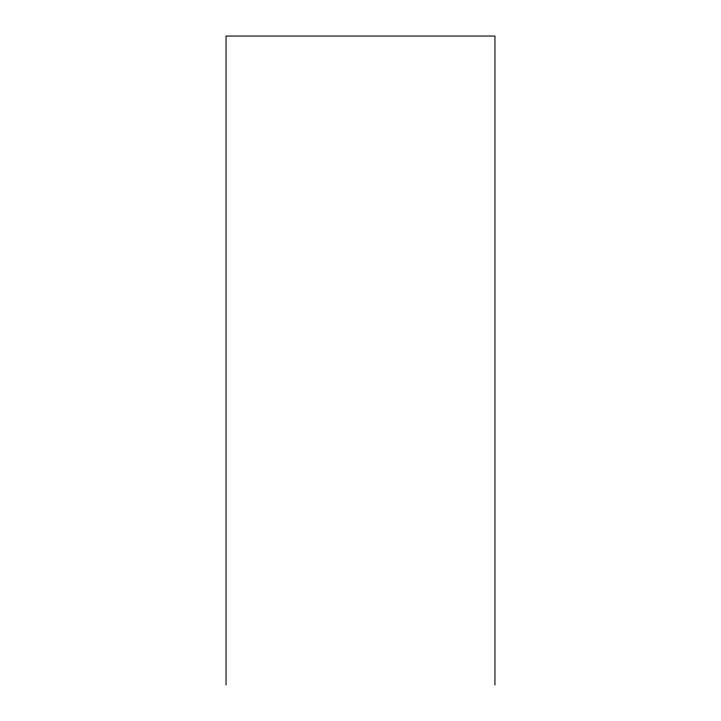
<?xml version="1.0" encoding="UTF-8"?>
<svg xmlns="http://www.w3.org/2000/svg" width="721" height="721" viewBox="0 0 721 721"><rect width="100%" height="100%" fill="white"/><g stroke="black" fill="none" stroke-linecap="round" stroke-linejoin="round"><path stroke-width="1.08" d="M494.948 684.95L494.948 36.05L226.052 36.05L226.052 684.95"/></g></svg>
